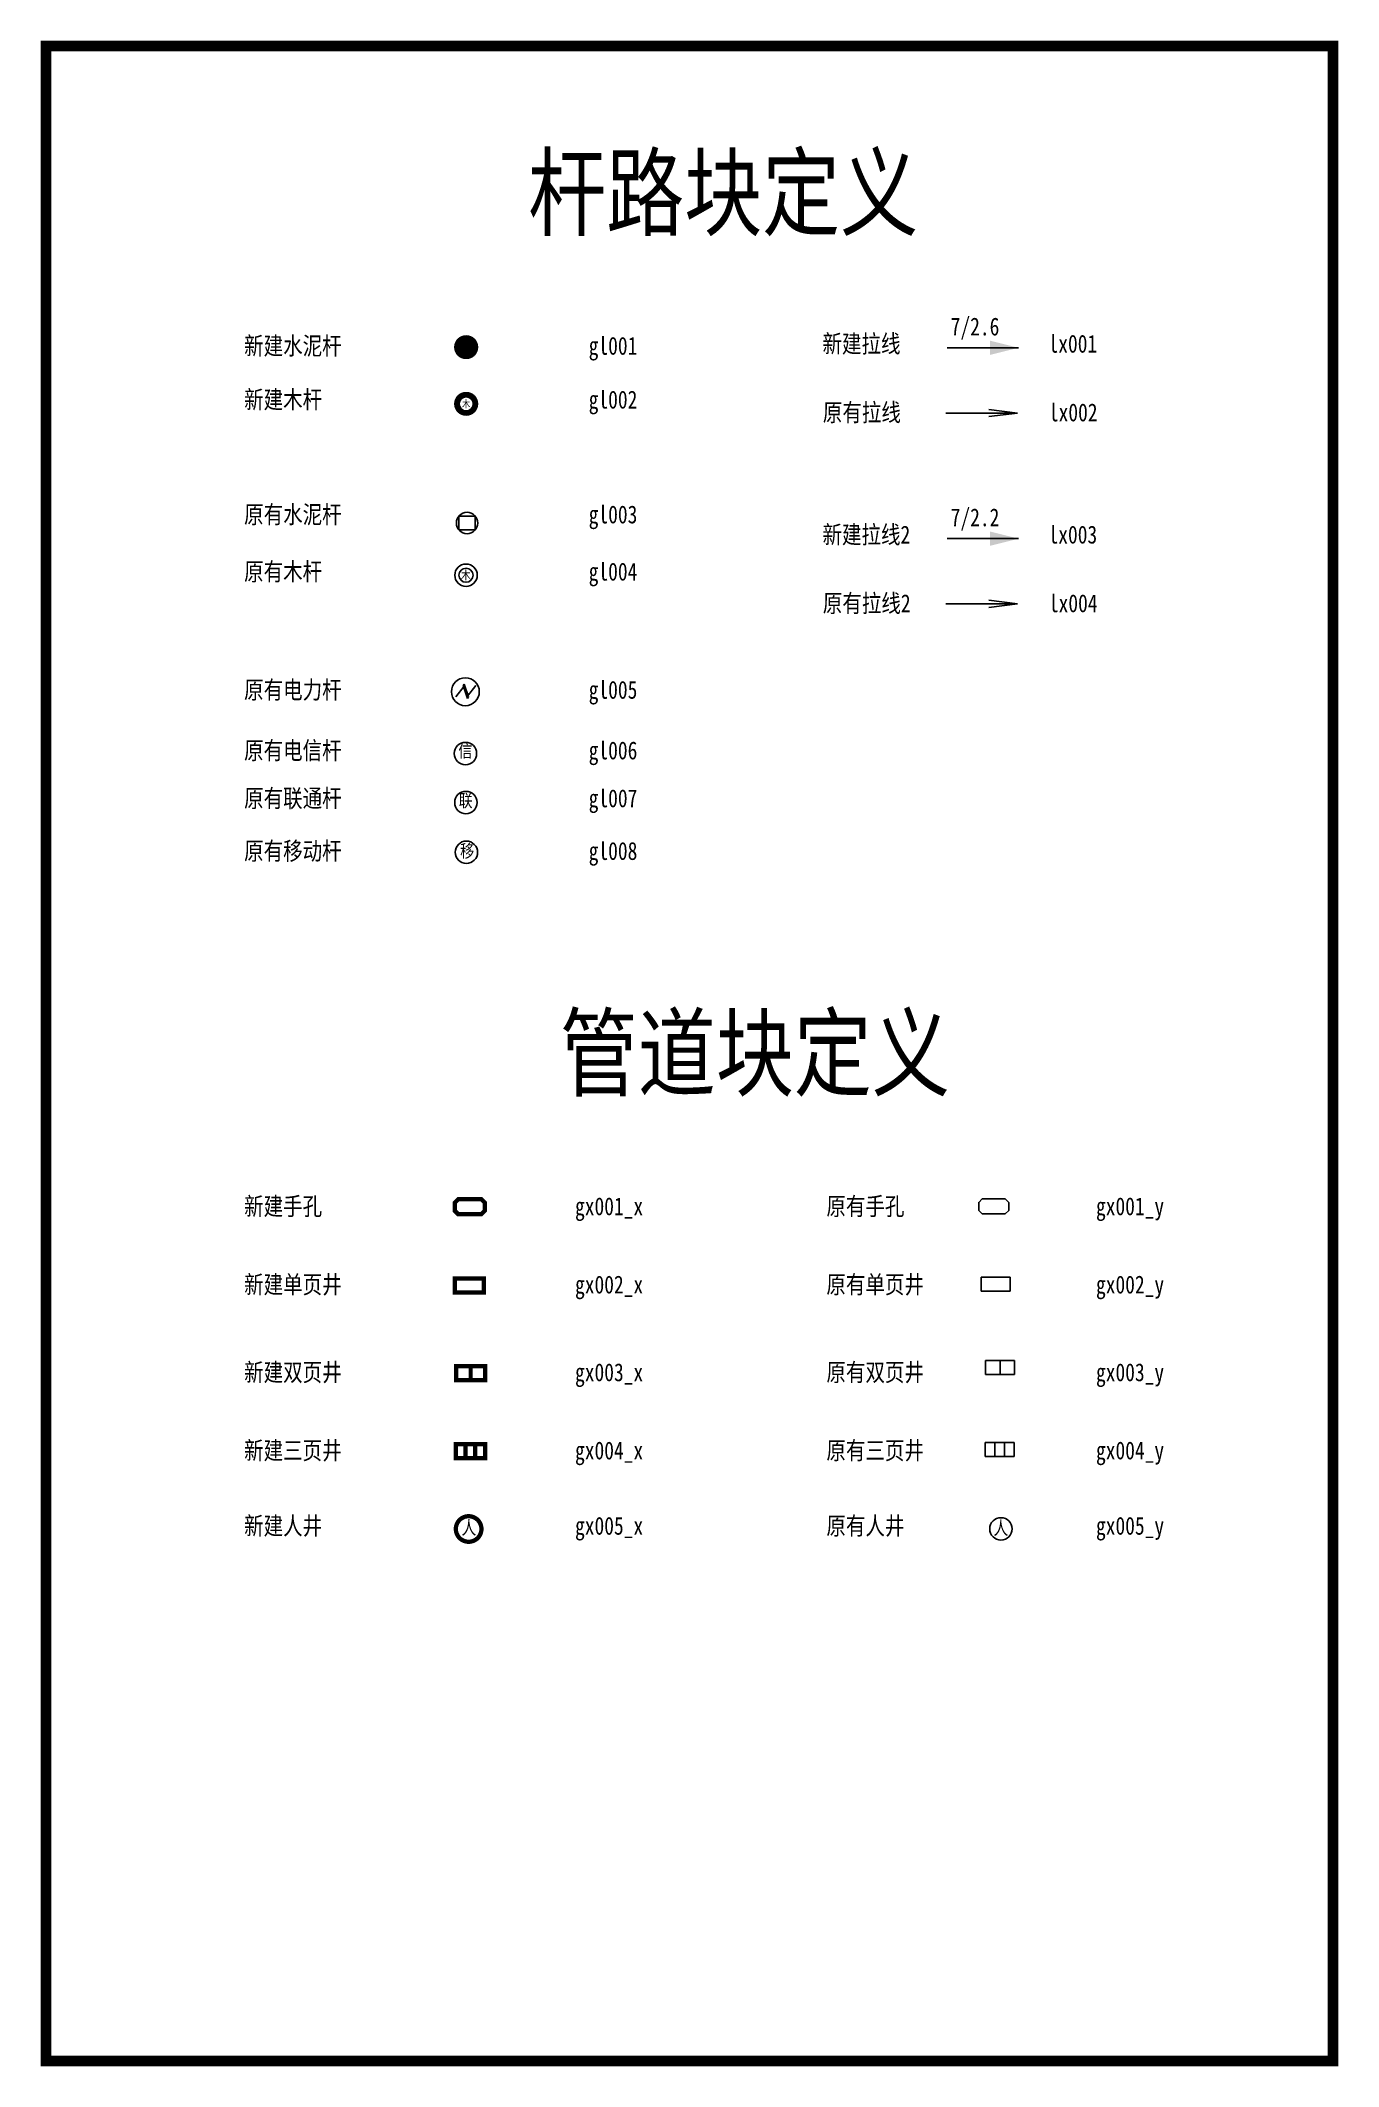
# Model space of a CAD drawing. Header units: millimetres. Extents: x 2638 to 2820, y 1185 to 1469.
import ezdxf
from ezdxf.enums import TextEntityAlignment as Align

# ---------------------------------------------------------------- set-up
doc = ezdxf.new("R2010")
doc.units = ezdxf.units.MM
doc.layers.add('0_RDCAD', color=2, linetype='Continuous')
doc.styles.add('仿宋', font='simfang.ttf', dxfattribs={"width": 0.8})

# ---------------------------------------------------------------- blocks, each defined once
blk = doc.blocks.new('gx004_y')
for p, q in [((-2.04, -0.98), (-2.04, 0.98)), ((-2.04, 0.98), (2.04, 0.98)), ((-0.68, -0.98), (-0.68, 0.98)), ((0.68, -0.98), (0.68, 0.98)), ((2.04, 0.98), (2.04, -0.98)), ((2.04, -0.98), (-2.04, -0.98))]:
    blk.add_line(p, q)
blk = doc.blocks.new('gx004_x')
at = {"lineweight": -3}
for p, q in [((-2.04, -0.98), (-2.04, 0.98)), ((-2.04, 0.98), (2.04, 0.98)), ((-0.68, -0.98), (-0.68, 0.98)), ((0.68, -0.98), (0.68, 0.98)), ((2.04, 0.98), (2.04, -0.98)), ((2.04, -0.98), (-2.04, -0.98))]:
    blk.add_line(p, q, dxfattribs=at)
at = {"const_width": 0.6}
blk.add_lwpolyline([(2.04, -0.98), (-2.04, -0.98), (-2.04, 0.98), (2.04, 0.98), (2.04, 0)], close=True, dxfattribs=at)
for points in [[(-0.68, 0.98), (-0.68, -0.98)], [(0.68, 0.98), (0.68, -0.98)]]:
    blk.add_lwpolyline(points, dxfattribs=at)
blk = doc.blocks.new('gx003_y')
for p, q in [((2.04, 0.98), (-2.04, 0.98)), ((-2.04, 0.98), (-2.04, -0.98)), ((0, 0.98), (0, -0.98)), ((2.04, -0.98), (2.04, 0.98)), ((-2.04, -0.98), (2.04, -0.98))]:
    blk.add_line(p, q)
blk = doc.blocks.new('gx002_y')
for p, q in [((2.04, 0.98), (-2.04, 0.98)), ((-2.04, 0.98), (-2.04, -0.98)), ((2.04, -0.98), (2.04, 0.98)), ((-2.04, -0.98), (2.04, -0.98))]:
    blk.add_line(p, q)
blk = doc.blocks.new('gl001')
at = {"linetype": 'ByBlock', "lineweight": -3}
blk.add_hatch(color=256, dxfattribs=at).paths.add_polyline_path([(1.575, 0, 1), (-1.575, 0, 1)])
at = {"lineweight": -3}
blk.add_circle((0, 0), 1.575, dxfattribs=at)
blk = doc.blocks.new('gl008')
blk.add_circle((0.03, 0.04), 1.57)
at = {"insert": (-0.84, 1.13), "char_height": 1.8, "attachment_point": 1, "style": '仿宋'}
blk.add_mtext_dynamic_manual_height_columns('移', width=3.1135, gutter_width=12.5, heights=[0], dxfattribs=at)
blk = doc.blocks.new('gl007')
blk.add_circle((-0.03, 0.02), 1.57)
at = {"insert": (-1.05, 1.2), "char_height": 1.8, "attachment_point": 1, "style": '仿宋'}
blk.add_mtext_dynamic_manual_height_columns('联', width=3.1135, gutter_width=12.5, heights=[2.6], dxfattribs=at)
blk = doc.blocks.new('gl006')
blk.add_circle((-0.1, 0.05), 1.57)
at = {"insert": (-1.08, 1.32), "char_height": 1.8, "attachment_point": 1, "style": '仿宋'}
blk.add_mtext_dynamic_manual_height_columns('信', width=3.1135, gutter_width=12.5, heights=[0], dxfattribs=at)
blk = doc.blocks.new('gl005')
at = {"lineweight": -3}
for points in [[(-0.19, 1.08), (-0.32, 0.89), (-0.05, 0.67), (-0.05, 0.68)], [(-0.05, 0.68), (-0.2, 0.51), (0.16, -0.53), (0.31, -0.37)], [(0.32, -0.96), (0.44, -0.74), (0.16, -0.53)]]:
    blk.add_hatch(color=256, dxfattribs=at).paths.add_polyline_path(points)
for p, q in [((-1.35, -0.73), (-0.18, 0.78)), ((-0.33, 0.87), (0.32, -0.96)), ((-0.32, 0.89), (-0.19, 1.08)), ((-0.32, 0.89), (-0.05, 0.67)), ((-0.05, 0.68), (-0.2, 0.51)), ((0.43, -0.73), (-0.19, 1.08)), ((1.46, 0.88), (0.3, -0.64)), ((0.31, -0.37), (0.16, -0.53)), ((0.44, -0.74), (0.16, -0.53)), ((0.32, -0.96), (0.44, -0.74))]:
    blk.add_line(p, q, dxfattribs=at)
at = {"lineweight": -2}
blk.add_circle((0, 0), 1.95, dxfattribs=at)
blk = doc.blocks.new('lx001')
blk.add_line((0, 0), (10, 0))
blk.add_solid([(10, 0), (6, 1), (6, -1)])
at = {"lineweight": -3, "style": '仿宋', "width": 0.8}
blk.add_text('7/2.6', height=2.5, dxfattribs=at).set_placement((0.51, 1.73))
blk = doc.blocks.new('lx002')
for p, q in [((0, 0), (10, 0)), ((10, 0), (6, 0.501)), ((10, 0), (6, -0.501))]:
    blk.add_line(p, q)
blk = doc.blocks.new('gx001_y')
blk.add_lwpolyline([(1.61, -1.05), (2.1, -0.56), (2.1, 0.56), (1.61, 1.05), (-1.61, 1.05), (-2.1, 0.56), (-2.1, -0.56), (-1.61, -1.05), (1.61, -1.05)])
blk = doc.blocks.new('gx005_y')
blk.add_circle((0, 0), 1.57)
at = {"style": '仿宋', "width": 0.8}
blk.add_text('人', height=1.9, dxfattribs=at).set_placement((-1.05, -0.81))
blk = doc.blocks.new('gx005_x')
at = {"const_width": 0.6}
blk.add_lwpolyline([(-1.79, 0, 1), (1.79, 0, 1)], format="xyb", close=True, dxfattribs=at)
at = {"style": '仿宋', "width": 0.8}
blk.add_text('人', height=1.9, dxfattribs=at).set_placement((-1, -0.76))
blk = doc.blocks.new('gx003_x')
at = {"lineweight": -3}
for p, q in [((2.04, 0.98), (-2.04, 0.98)), ((-2.04, 0.98), (-2.04, -0.98)), ((0, 0.98), (0, -0.98)), ((2.04, -0.98), (2.04, 0.98)), ((-2.04, -0.98), (2.04, -0.98))]:
    blk.add_line(p, q, dxfattribs=at)
at = {"const_width": 0.6}
blk.add_lwpolyline([(-2.04, 0.98), (2.04, 0.98), (2.04, -0.98), (-2.04, -0.98), (-2.04, 0)], close=True, dxfattribs=at)
blk.add_lwpolyline([(0, 0.98), (0, -0.98)], dxfattribs=at)
blk = doc.blocks.new('gx002_x')
at = {"lineweight": -3}
for p, q in [((2.04, 0.98), (-2.04, 0.98)), ((-2.04, 0.98), (-2.04, -0.98)), ((2.04, -0.98), (2.04, 0.98)), ((-2.04, -0.98), (2.04, -0.98))]:
    blk.add_line(p, q, dxfattribs=at)
at = {"const_width": 0.6}
blk.add_lwpolyline([(2.04, 0.98), (2.04, -0.98), (-2.04, -0.98), (-2.04, 0.98), (-0.36, 0.98)], close=True, dxfattribs=at)
blk = doc.blocks.new('gx001_x')
at = {"linetype": 'ByBlock', "lineweight": -3, "const_width": 0.6}
blk.add_lwpolyline([(-1.61, 1.05), (-2.1, 0.56), (-2.1, -0.56), (-1.61, -1.05), (1.61, -1.05), (2.1, -0.56), (2.1, 0.56), (1.61, 1.05), (-1.61, 1.05)], close=True, dxfattribs=at)
blk.add_lwpolyline([(1.61, -1.05), (2.1, -0.56), (2.1, 0.56), (1.61, 1.05), (-1.61, 1.05), (-2.1, 0.56), (-2.1, -0.56), (-1.61, -1.05), (1.61, -1.05)])
blk = doc.blocks.new('gl00311111111')
blk.add_circle((0, 0), 1.57)
blk = doc.blocks.new('gl002')
h = blk.add_hatch(color=256)
h.dxf.hatch_style = 1
edge = h.paths.add_edge_path()
edge.add_ellipse((0, 0), major_axis=(1.11, -1.11), ratio=1, start_angle=0, end_angle=360)
h.paths.add_polyline_path([(0.99, 0, -1), (-0.99, 0, -1)], flags=16)
blk.add_circle((0, 0), 0.986)
blk.add_blockref('gl00311111111', (0, 0))
at = {"style": '仿宋', "width": 0.8}
blk.add_text('木', height=1, dxfattribs=at).set_placement((-0.57, -0.5))
blk = doc.blocks.new('gl004')
for radius in [1.57, 0.986]:
    blk.add_circle((0, 0), radius)
at = {"style": '仿宋', "width": 0.8}
blk.add_text('木', height=1.2, dxfattribs=at).set_placement((-0.7, -0.58))
blk = doc.blocks.new('lx003')
blk.add_line((0, 0), (10, 0))
blk.add_solid([(10, 0), (6, 1), (6, -1)])
at = {"lineweight": -3, "style": '仿宋', "width": 0.8}
blk.add_text('7/2.2', height=2.5, dxfattribs=at).set_placement((0.51, 1.73))
blk = doc.blocks.new('lx004')
for p, q in [((0, 0), (10, 0)), ((10, 0), (6, 0.501)), ((10, 0), (6, -0.501))]:
    blk.add_line(p, q)
blk = doc.blocks.new('gl003')
at = {"layer": '0_RDCAD'}
blk.add_lwpolyline([(-1.13, 0.98), (1.14, 0.98), (1.14, -0.97), (-1.13, -0.97)], close=True, dxfattribs=at)
blk.add_circle((0, 0), 1.5, dxfattribs=at)

msp = doc.modelspace()

# ---------------------------------------------------------------- linework, layer by layer
at = {"lineweight": -3}
for p, q in [((2638.97, 1468.11), (2638.97, 1186.11)), ((2818.97, 1186.11), (2818.97, 1468.11)), ((2818.97, 1216.11), (2818.97, 1186.11)), ((2818.97, 1186.11), (2638.97, 1186.11)), ((2638.97, 1186.11), (2818.97, 1186.11))]:
    msp.add_line(p, q, dxfattribs=at)
at = {"lineweight": -3, "const_width": 1.5}
msp.add_lwpolyline([(2638.97, 1468.11), (2638.97, 1186.11), (2818.97, 1186.11), (2818.97, 1468.11), (2638.97, 1468.11)], dxfattribs=at)
msp.add_lwpolyline([(2638.97, 1468.11), (2638.97, 1186.11), (2818.97, 1186.11), (2818.97, 1468.11), (2638.97, 1468.11)], dxfattribs=at)
msp.add_lwpolyline([(2638.97, 1468.11), (2638.97, 1186.11), (2818.97, 1186.11), (2818.97, 1468.11), (2638.97, 1468.11)], dxfattribs=at)
msp.add_lwpolyline([(2638.97, 1468.11), (2638.97, 1186.11), (2818.97, 1186.11), (2818.97, 1468.11), (2638.97, 1468.11)], dxfattribs=at)

# ---------------------------------------------------------------- block references
for name, p in [('lx001', (2764.99, 1425.86)), ('gl001', (2697.74, 1425.96)), ('gl002', (2697.75, 1418.01)), ('lx002', (2764.84, 1416.73)), ('lx003', (2764.99, 1399.15)), ('gl003', (2697.87, 1401.34)), ('gl004', (2697.72, 1394.03)), ('lx004', (2764.84, 1390.02)), ('gl005', (2697.63, 1377.73)), ('gl006', (2697.74, 1369.03)), ('gl007', (2697.74, 1362.2)), ('gl008', (2697.74, 1355.22)), ('gx001_x', (2698.24, 1305.67)), ('gx001_y', (2771.52, 1305.72)), ('gx002_x', (2698.18, 1294.66)), ('gx002_y', (2771.79, 1294.83)), ('gx003_x', (2698.37, 1282.38)), ('gx003_y', (2772.4, 1283.17)), ('gx004_x', (2698.34, 1271.45)), ('gx004_y', (2772.35, 1271.68)), ('gx005_x', (2698.09, 1260.57)), ('gx005_y', (2772.53, 1260.58))]:
    msp.add_blockref(name, p)

# ---------------------------------------------------------------- texts
at = {"style": '仿宋', "width": 0.8}
for s, p in [('杆路块定义', (2733.68, 1442.59)), ('管道块定义', (2738.11, 1322.19))]:
    msp.add_text(s, height=10, dxfattribs=at).set_placement(p, align=Align.CENTER)
at = {"ltscale": 0.714286, "style": '仿宋', "width": 0.8}
for s, p in [('新建水泥杆', (2666.69, 1426.14)), ('gl001', (2714.88, 1426.14)), ('新建拉线', (2747.57, 1426.43)), ('lx001', (2779.18, 1426.43)), ('新建木杆', (2666.69, 1418.61, -826946.96)), ('gl002', (2714.88, 1418.61, -826946.96)), ('原有拉线', (2747.62, 1416.82)), ('lx002', (2779.23, 1416.82)), ('原有水泥杆', (2666.69, 1402.54)), ('gl003', (2714.88, 1402.54)), ('新建拉线2', (2747.57, 1399.72)), ('lx003', (2779.18, 1399.72)), ('原有木杆', (2666.69, 1394.54, -826946.96)), ('gl004', (2714.88, 1394.54, -826946.96)), ('原有拉线2', (2747.62, 1390.11)), ('lx004', (2779.23, 1390.11)), ('原有电力杆', (2666.69, 1378)), ('gl005', (2714.88, 1378)), ('原有电信杆', (2666.69, 1369.52)), ('gl006', (2714.88, 1369.52)), ('原有联通杆', (2666.69, 1362.82)), ('gl007', (2714.88, 1362.82)), ('原有移动杆', (2666.69, 1355.45)), ('gl008', (2714.88, 1355.45)), ('gx001_x', (2712.97, 1305.73)), ('原有手孔', (2748.12, 1305.73)), ('gx001_y', (2785.82, 1305.73)), ('gx002_x', (2712.97, 1294.78)), ('原有单页井', (2748.12, 1294.78)), ('gx002_y', (2785.82, 1294.78)), ('gx003_x', (2712.97, 1282.5)), ('原有双页井', (2748.12, 1282.5)), ('gx003_y', (2785.82, 1282.5)), ('原有三页井', (2748.12, 1271.56)), ('gx004_x', (2712.97, 1271.56)), ('gx004_y', (2785.82, 1271.56)), ('gx005_x', (2712.97, 1261.02)), ('原有人井', (2748.12, 1261.02)), ('gx005_y', (2785.82, 1261.02))]:
    msp.add_text(s, height=2.5, dxfattribs=at).set_placement(p, align=Align.MIDDLE_LEFT)
for s, p in [('新建手孔', (2666.69, 1304.48)), ('新建单页井', (2666.69, 1293.53)), ('新建双页井', (2666.69, 1281.25)), ('新建三页井', (2666.69, 1270.31)), ('新建人井', (2666.69, 1259.77))]:
    msp.add_text(s, height=2.5, dxfattribs=at).set_placement(p)

doc.saveas('drawing.dxf')
